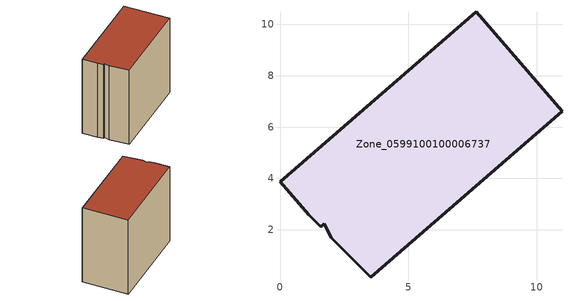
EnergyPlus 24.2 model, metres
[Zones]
Zone_0599100100006737
 floor ground (C_G): 7.64,10.48 10.98,6.61 3.53,0.15 2,1.69 1.72,2.23 1.58,2.11 1.12,2.58 0,3.87 z2.18
 wall outside (C_F): 1.58,2.11 1.72,2.23 2,1.69 3.53,0.15 10.98,6.61 7.64,10.48 0,3.87 1.12,2.58 1.58,2.11 z2.18:11.34
 roof outside (C_R): 2,1.69 3.53,0.15 10.98,6.61 7.64,10.48 0,3.87 1.12,2.58 1.58,2.11 1.72,2.23 z11.34
[BUILDING]
Pand.0599100100006737: North Axis=0; Terrain=City; Loads Convergence Tolerance Value=0.04; Temperature Convergence Tolerance Value=0.4; Solar Distribution=FullExterior; Maximum Number of Warmup Days=25; Minimum Number of Warmup Days=1
[Site:Location]
Rotterdam.The.Hague.AP_ZH_NLD Design_Conditions: Latitude=51.96; Longitude=4.45; Time Zone=1; Elevation=-4.5
[SITE:GROUNDTEMPERATURE:BUILDINGSURFACE]
18, 18, 18, 18, 18, 18, 18, 18, 18, 18, 18, 18
[MATERIAL] Thermal Absorptance=0.9; Solar Absorptance=0.7; Visible Absorptance=0.7
Name | Roughness | Thickness | Conductivity | Density | Specific Heat
G.TI.2006-2014 | MediumSmooth | 0.15 | 0.06 | 540 | 1210
F.TI.2006-2014 | Rough | 0.3 | 0.12 | 1920 | 840
R.TI.2006-2014 | MediumRough | 0.2 | 0.08 | 1500 | 1000
[CONSTRUCTION]
C_G: G.TI.2006-2014
C_F: F.TI.2006-2014
C_R: R.TI.2006-2014
[ZONE]
Zone_0599100100006737: Type=1; Multiplier=1; Ceiling Height=Autocalculate; Volume=Autocalculate; Floor Area=autocalculate; Part of Total Floor Area=Yes
[ZONEINFILTRATION:DESIGNFLOWRATE]
Infil_Zone_0599100100006737: Zone or ZoneList or Space or SpaceList=Zone_0599100100006737; Schedule=AlwaysOn; Design Flow Rate Calculation Method=Flow/Area; Flow Rate per Floor Area=0.0015; Constant Term Coefficient=1; Temperature Term Coefficient=0; Velocity Term Coefficient=0; Velocity Squared Term Coefficient=0
[HVACTEMPLATE:ZONE:IDEALLOADSAIRSYSTEM]
Zone_0599100100006737: Maximum Heating Supply Air Temperature=50; Minimum Cooling Supply Air Temperature=13; Maximum Heating Supply Air Humidity Ratio=0.0156; Minimum Cooling Supply Air Humidity Ratio=0.0077; Heating Limit=NoLimit; Cooling Limit=NoLimit; Dehumidification Control Type=ConstantSensibleHeatRatio; Cooling Sensible Heat Ratio=0.7; Dehumidification Setpoint=60; Humidification Control Type=None; Humidification Setpoint=30; Outdoor Air Method=None; Outdoor Air Flow Rate per Person=0.00944; Outdoor Air Flow Rate per Zone Floor Area=0; Outdoor Air Flow Rate per Zone=0; Demand Controlled Ventilation Type=None; Outdoor Air Economizer Type=NoEconomizer; Heat Recovery Type=None; Sensible Heat Recovery Effectiveness=0.7; Latent Heat Recovery Effectiveness=0.65
[ZONECONTROL:THERMOSTAT]
ThermostatControl_Zone_0599100100006737: Zone or ZoneList=Zone_0599100100006737; Control Type Schedule=DualSetpointControlType; Control 1=Thermostat_Zone_0599100100006737; Temperature Difference Between Cutout And Setpoint=0
[THERMOSTATSETPOINT:DUALSETPOINT]
Thermostat_Zone_0599100100006737: Heating Setpoint Temperature Schedule=HeatingSetpoint_Zone_0599100100006737; Cooling Setpoint Temperature Schedule=CoolingSetpoint_Zone_0599100100006737
[SCHEDULE:COMPACT]
HeatingSetpoint_Zone_0599100100006737: Through: 12/31, For: AllDays, Until: 24:00, 21
CoolingSetpoint_Zone_0599100100006737: Through: 12/31, For: AllDays, Until: 24:00, 24
DualSetpointControlType: Through: 12/31, For: AllDays, Until: 24:00, 4
AlwaysOn: Through: 12/31, For: AllDays, Until: 24:00, 1
